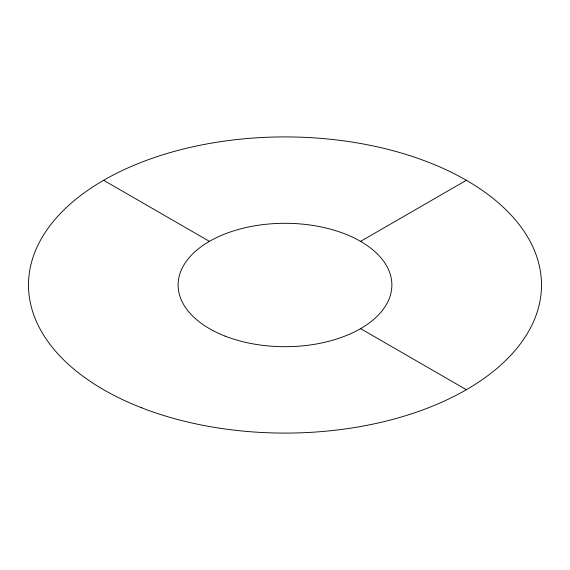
<?xml version="1.0" encoding="UTF-8"?>
<svg xmlns="http://www.w3.org/2000/svg" width="570" height="570" viewBox="0 0 570 570"><rect width="100%" height="100%" fill="white"/><g stroke="black" fill="none" stroke-linecap="round" stroke-linejoin="round"><path stroke-width="0.85" d="M360.575 241.367L466.374 180.284M103.626 180.284L209.425 241.367M360.575 328.634L466.374 389.716M141.232 407.643A256.5 148.086 0 0 0 540.845 295.566A256.5 148.086 0 0 0 172.924 151.798A256.5 148.086 0 0 0 141.232 407.643M225.093 336.101A106.875 61.703 0 0 0 391.604 289.403A106.875 61.703 0 0 0 238.303 229.496A106.875 61.703 0 0 0 225.093 336.101"/></g></svg>
